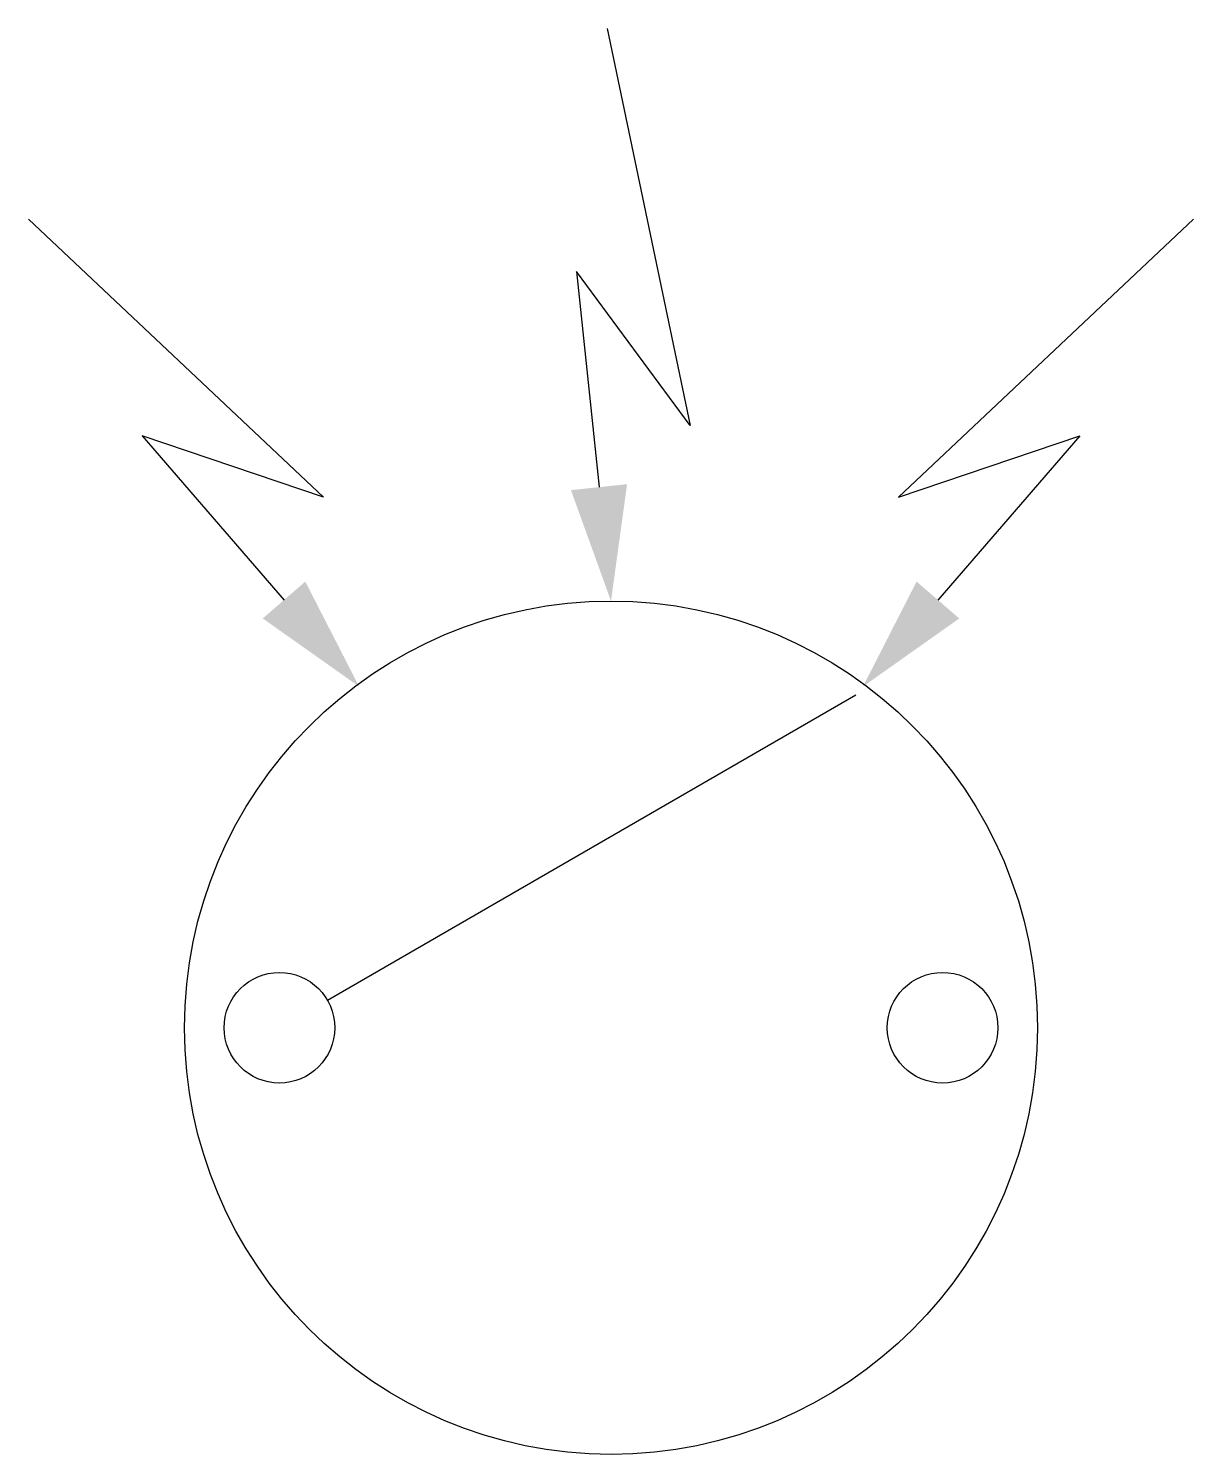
# Model space of a CAD drawing. Header units: millimetres. Extents: x -2924.05 to -2923.18, y 3718.69 to 3719.77.
import ezdxf

# ---------------------------------------------------------------- set-up
doc = ezdxf.new("R2010")
doc.units = ezdxf.units.MM
doc.header["$LTSCALE"] = 10
doc.layers.add('Ele_diagramas', color=2, linetype='Continuous')

msp = doc.modelspace()

# ---------------------------------------------------------------- hatches: boundary and pattern name
at = {"layer": 'Ele_diagramas'}
for points in [[(-2923.615, 3719.3343), (-2923.6029, 3719.4224), (-2923.6452, 3719.4179)], [(-2923.805, 3719.2699), (-2923.8455, 3719.349), (-2923.8776, 3719.3212)], [(-2923.3524, 3719.3212), (-2923.3846, 3719.349), (-2923.425, 3719.2699)]]:
    msp.add_hatch(color=1, dxfattribs=at).paths.add_polyline_path(points)

# ---------------------------------------------------------------- linework, layer by layer
at = {"layer": 'Ele_diagramas', "color": 3}
for p, q in [((-2923.6178, 3719.7659), (-2923.5554, 3719.4666)), ((-2924.0542, 3719.6222), (-2923.8319, 3719.4125)), ((-2923.1758, 3719.6222), (-2923.3982, 3719.4125)), ((-2923.6411, 3719.5828), (-2923.624, 3719.4202)), ((-2923.5554, 3719.4666), (-2923.6411, 3719.5828)), ((-2923.8319, 3719.4125), (-2923.9686, 3719.4588)), ((-2923.9686, 3719.4588), (-2923.8615, 3719.3351)), ((-2923.3982, 3719.4125), (-2923.2614, 3719.4588)), ((-2923.2614, 3719.4588), (-2923.3685, 3719.3351))]:
    msp.add_line(p, q, dxfattribs=at)
at = {"layer": 'Ele_diagramas', "color": 4}
msp.add_line((-2923.8289, 3719.0335), (-2923.4305, 3719.2635), dxfattribs=at)
msp.add_circle((-2923.615, 3719.0127), 0.3216, dxfattribs=at)
at = {"layer": 'Ele_diagramas', "color": 2}
for centre in [(-2923.865, 3719.0127), (-2923.365, 3719.0127)]:
    msp.add_circle(centre, 0.0417, dxfattribs=at)

doc.saveas('drawing.dxf')
